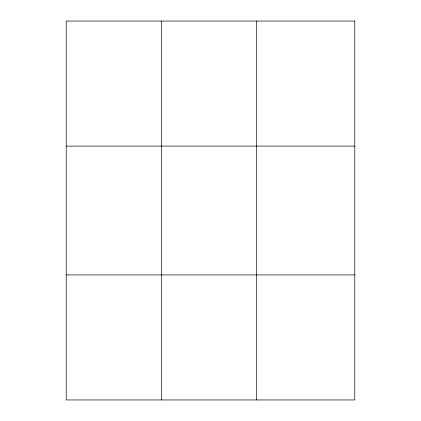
<?xml version="1.0" encoding="UTF-8"?>
<svg xmlns="http://www.w3.org/2000/svg" width="421" height="421" viewBox="0 0 421 421"><rect width="100%" height="100%" fill="white"/><g stroke="black" fill="none" stroke-linecap="round" stroke-linejoin="round"><path stroke-width="0.63" d="M161.443 399.95L161.443 21.05M256.668 399.95L256.668 21.05M66.218 146.087L354.782 146.087M66.218 274.913L354.782 274.913M354.782 21.05L354.782 399.95L66.218 399.95L66.218 21.05L354.782 21.05"/></g></svg>
